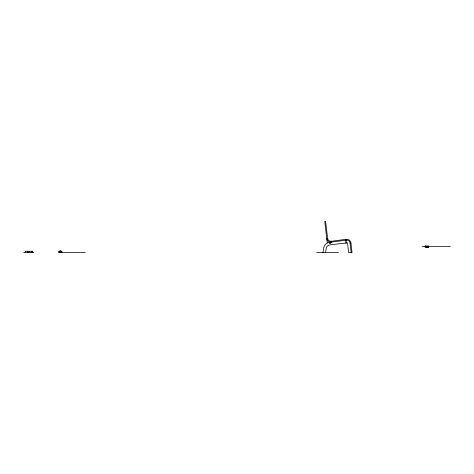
<?xml version="1.0" encoding="UTF-8"?>
<svg xmlns="http://www.w3.org/2000/svg" width="474" height="474" viewBox="0 0 474 474"><rect width="100%" height="100%" fill="white"/><g stroke="black" fill="none" stroke-linecap="round" stroke-linejoin="round"><path stroke-width="0.71" d="M428.176 247.422L428.176 246L425.184 246L425.184 247.487L428.176 247.422A6.796 6.796 0 0 1 425.184 246M61.863 251.339C58.326 250.165 57.775 253.59 61.65 252.583C63.433 250.817 57.71 250.266 58.877 252.571L85.361 252.571M61.65 252.583C62.9 249.614 55.144 252.239 61.65 251.552L61.65 252.369L59.084 252.358M322.96 252.571L323.677 248.056A6.796 6.796 0 0 1 329.483 242.386L346.257 240.134A3.395 3.395 0 0 1 350.085 243.109L350.932 243.008L352.028 252.476L348.621 252.571L347.555 243.405A0.847 0.847 0 0 0 346.595 242.658M325.537 252.571L326.189 248.453A4.248 4.248 0 0 1 329.821 244.91L346.838 242.854L345.605 243.02L346.601 242.67M331.403 241.272L331.516 242.113A4.248 4.248 0 0 1 326.734 238.392L327.581 238.292A3.395 3.395 0 0 0 331.403 241.272L346.144 239.293A4.248 4.248 0 0 1 350.932 243.008M422.073 246.338L450.3 246.338M23.7 252.571L33.891 252.571M316.673 252.571L338.596 252.571M346.144 239.293L346.429 241.396L345.617 241.503L345.451 240.241M330.289 242.273L330.461 243.541L329.655 243.648L329.483 242.386M350.085 243.109L351.187 252.571M327.581 238.292L325.614 221.417L324.773 221.518L327.232 242.688M428.176 246L428.176 247.487M32.244 252.571L32.244 251.232L29.483 251.232L29.483 252.571M32.031 251.232L32.031 252.571M29.696 251.232L29.696 252.571M28.215 252.571L28.215 251.232L25.454 251.232L25.454 252.571M28.002 251.232L28.002 252.571M25.667 251.232L25.667 252.571"/></g></svg>
